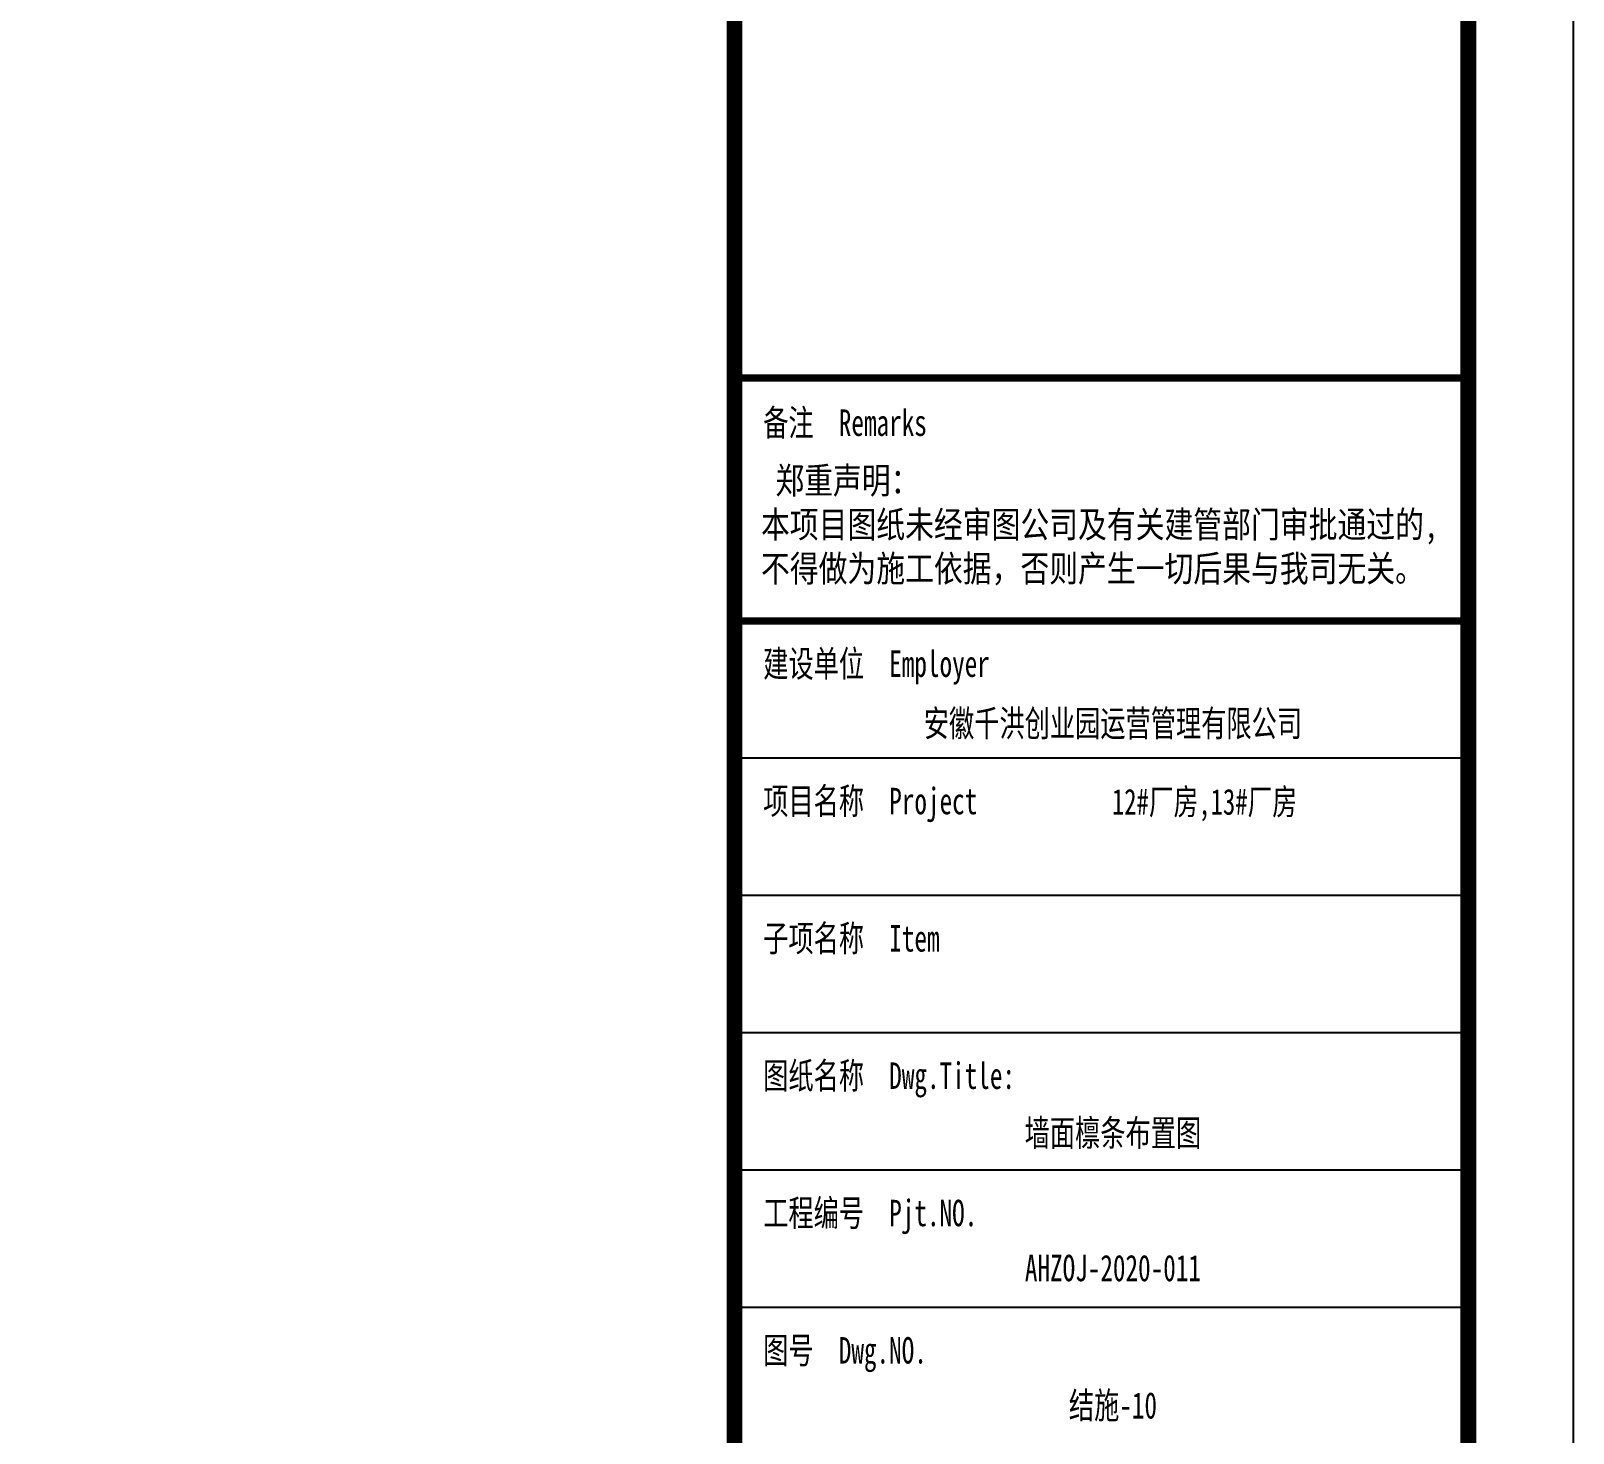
# Model space of a CAD drawing. Extents: x 180850 to 1399066, y 113487 to 334416.
# Drawn here: x 1169127 to 1189933, y 158622 to 177543 of the extents above; entities that cross this region are included whole.
import ezdxf
from ezdxf.enums import TextEntityAlignment as Align

# ---------------------------------------------------------------- set-up
doc = ezdxf.new("R2010")
doc.units = 0
doc.header["$LTSCALE"] = 1000
doc.layers.add('PUB_TITLE', color=4, linetype='Continuous')
doc.styles.add('_gyy_title_ST', font='', dxfattribs={"width": 0.8})
doc.styles.get('_gyy_title_ST').set_extended_font_data('SimSun')

msp = doc.modelspace()

# ---------------------------------------------------------------- linework, layer by layer
at = {"layer": 'PUB_TITLE'}
for p, q in [((1188623.63, 172859.83), (1178646.15, 172859.83)), ((1188623.63, 167728.55), (1178646.15, 167728.55)), ((1188623.63, 165875.59), (1178646.15, 165875.59)), ((1188623.63, 164022.63), (1178646.15, 164022.63)), ((1188623.63, 162169.67), (1178646.15, 162169.67)), ((1188623.63, 160316.71), (1178646.15, 160316.71))]:
    msp.add_line(p, q, dxfattribs=at)
msp.add_lwpolyline([(1041333.16, 220381.89), (1189933.16, 220381.89), (1189933.16, 136381.97), (1041333.16, 136381.97)], close=True, dxfattribs=at)
at = {"layer": 'PUB_TITLE', "const_width": 212.12}
for points in [[(1044868.51, 137796.11), (1044868.51, 218967.75), (1188519.02, 218967.75), (1188519.02, 137796.11)], [(1178620.04, 218967.75), (1188519.02, 218967.75), (1188519.02, 137796.11), (1178620.04, 137796.11)]]:
    msp.add_lwpolyline(points, close=True, dxfattribs=at)
at = {"layer": 'PUB_TITLE', "const_width": 99.77}
for points in [[(1178646.15, 172859.83), (1188623.63, 172859.83)], [(1178646.15, 169581.51), (1188623.63, 169581.51)]]:
    msp.add_lwpolyline(points, dxfattribs=at)

# ---------------------------------------------------------------- texts
at = {"layer": 'PUB_TITLE', "style": '_gyy_title_ST', "width": 0.7}
for s, height, p in [('备注  Remarks', 356.3382, (1179006.83, 172078.36)), ('建设单位  Employer', 356.3382, (1179006.83, 168826.07)), ('项目名称  Project', 356.3382, (1179006.83, 166973.11)), ('子项名称  Item', 356.338, (1179006.83, 165120.15)), ('图纸名称  Dwg.Title:', 356.3382, (1179006.83, 163267.19)), ('工程编号  Pjt.NO.', 356.3382, (1179006.83, 161414.23)), ('图号  Dwg.NO.', 356.3382, (1179006.83, 159561.27))]:
    msp.add_text(s, height=height, dxfattribs=at).set_placement(p)
at = {"layer": 'PUB_TITLE', "color": 2, "style": '_gyy_title_ST', "width": 0.7}
msp.add_text('安徽千洪创业园运营管理有限公司', height=356.3382, dxfattribs=at).set_placement((1183724.63, 168021.53), align=Align.CENTER)
msp.add_text('12#厂房,13#厂房', height=349.1756, dxfattribs=at).set_placement((1184959.58, 167121.81), align=Align.MIDDLE)
at = {"layer": 'PUB_TITLE', "color": 6, "style": '_gyy_title_ST', "width": 0.7}
for s, height, p in [('墙面檩条布置图', 356.338, (1183724.63, 162495.55)), ('AHZOJ-2020-011', 356.3382, (1183724.63, 160671.89))]:
    msp.add_text(s, height=height, dxfattribs=at).set_placement(p, align=Align.CENTER)
at = {"layer": 'PUB_TITLE', "color": 7, "style": '_gyy_title_ST', "width": 0.7}
msp.add_text('结施-10', height=356.339, dxfattribs=at).set_placement((1183724.63, 158818.93), align=Align.CENTER)
at = {"layer": 'PUB_TITLE', "insert": (1178977.04, 171654.81), "char_height": 356.3382, "width": 11402.833, "attachment_point": 1, "style": '_gyy_title_ST'}
msp.add_mtext(' 郑重声明：\\P本项目图纸未经审图公司及有关建管部门审批通过的,\\P不得做为施工依据，否则产生一切后果与我司无关。', dxfattribs=at)

doc.saveas('drawing.dxf')
